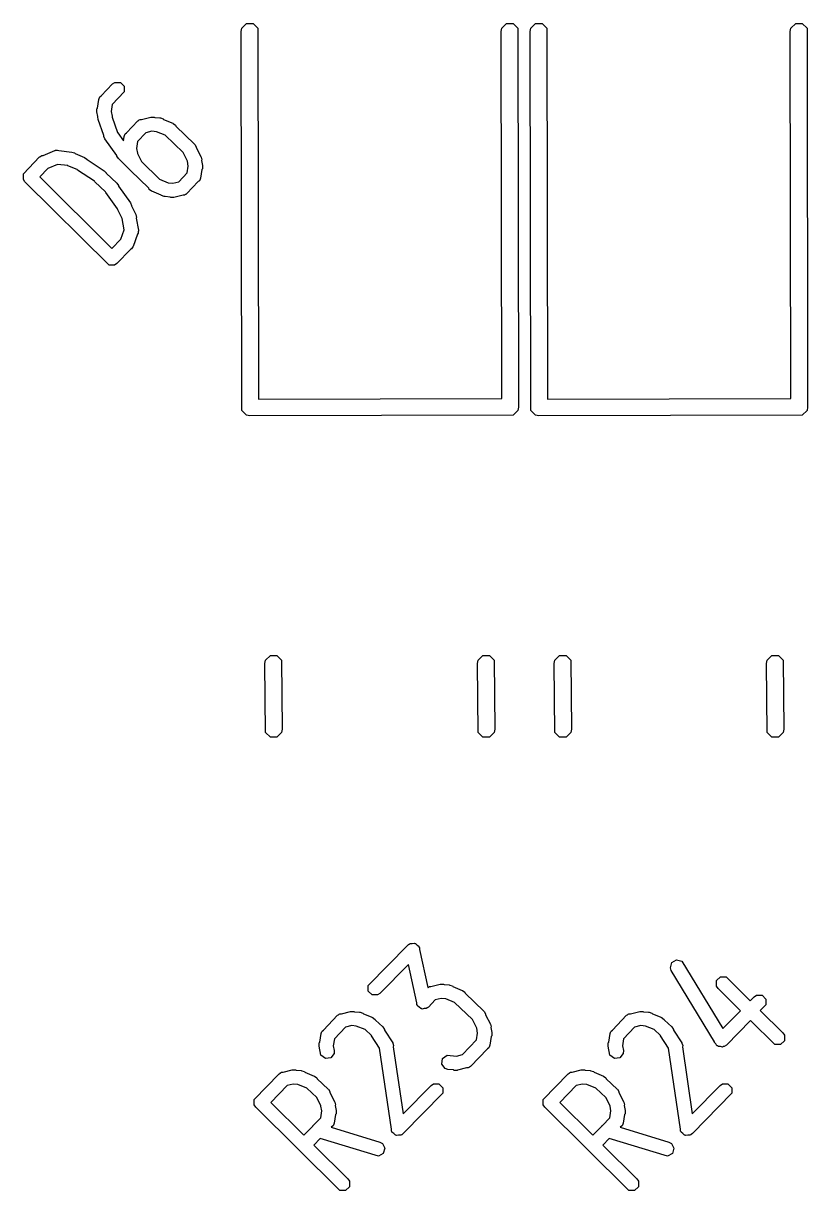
# Model space of a CAD drawing. Extents: x 124 to 187.4, y -113.2 to -74.
# Drawn here: x 174.61 to 180.04, y -100.96 to -92.88 of the extents above; entities that cross this region are included whole.
import ezdxf

# ---------------------------------------------------------------- set-up
doc = ezdxf.new("R2010")
doc.units = 0
doc.layers.add('BLACK', color=7, linetype='CONTINUOUS')

msp = doc.modelspace()

# ---------------------------------------------------------------- linework, layer by layer
at = {"layer": 'BLACK', "linetype": 'CONTINUOUS'}
for p, q in [((176.1175, -92.94), (176.122067, -92.917039)), ((176.122067, -95.562961), (176.1175, -92.94)), ((176.122067, -92.917039), (176.154539, -92.884567)), ((176.154539, -92.884567), (176.200461, -92.884567)), ((176.200461, -92.884567), (176.232933, -92.917039)), ((176.232933, -92.917039), (176.237403, -95.484359)), ((177.9175, -92.94), (177.922067, -92.917039)), ((177.921922, -95.480139), (177.9175, -92.94)), ((177.922067, -92.917039), (177.954539, -92.884567)), ((177.954539, -92.884567), (178.000461, -92.884567)), ((178.000461, -92.884567), (178.032933, -92.917039)), ((178.032933, -92.917039), (178.0375, -95.54)), ((178.1175, -92.94), (178.122067, -92.917039)), ((178.122067, -95.562961), (178.1175, -92.94)), ((178.122067, -92.917039), (178.154539, -92.884567)), ((178.154539, -92.884567), (178.200461, -92.884567)), ((178.200461, -92.884567), (178.232933, -92.917039)), ((178.232933, -92.917039), (178.237403, -95.484359)), ((179.9175, -92.94), (179.922067, -92.917039)), ((179.921922, -95.480139), (179.9175, -92.94)), ((179.922067, -92.917039), (179.954539, -92.884567)), ((179.954539, -92.884567), (180.000461, -92.884567)), ((180.000461, -92.884567), (180.032933, -92.917039)), ((180.032933, -92.917039), (180.0375, -95.54)), ((175.150026, -93.385976), (175.227422, -93.304035)), ((175.227422, -93.304035), (175.243643, -93.293196)), ((175.243643, -93.293196), (175.281912, -93.293196)), ((175.281912, -93.293196), (175.308972, -93.320256)), ((175.308972, -93.320256), (175.308972, -93.358525)), ((175.123619, -93.470392), (175.132937, -93.410396)), ((175.132937, -93.410396), (175.135772, -93.403571)), ((175.135772, -93.401068), (175.137628, -93.399102)), ((175.135772, -93.403571), (175.135772, -93.401068)), ((175.137628, -93.399102), (175.140421, -93.39238)), ((175.140421, -93.39238), (175.150026, -93.385976)), ((175.308972, -93.358525), (175.225335, -93.447072)), ((175.119, -93.494616), (175.120062, -93.475136)), ((175.119484, -93.497019), (175.119, -93.494616)), ((175.119449, -93.497248), (175.119484, -93.497019)), ((175.119565, -93.497422), (175.119449, -93.497248)), ((175.126072, -93.529713), (175.119565, -93.497422)), ((175.120062, -93.475136), (175.123619, -93.470392)), ((175.225335, -93.447072), (175.218007, -93.494255)), ((175.218007, -93.494255), (175.22473, -93.527616)), ((175.125358, -93.531142), (175.126072, -93.529713)), ((175.127798, -93.550497), (175.125358, -93.531142)), ((175.167737, -93.660714), (175.127798, -93.550497)), ((175.22473, -93.527616), (175.224414, -93.53341)), ((175.224414, -93.53341), (175.263072, -93.640093)), ((175.325118, -93.641881), (175.402517, -93.55994)), ((175.402517, -93.55994), (175.408661, -93.555834)), ((175.408661, -93.555834), (175.41005, -93.553751)), ((175.41005, -93.553751), (175.412783, -93.55308)), ((175.412783, -93.55308), (175.418738, -93.549101)), ((175.418738, -93.549101), (175.428992, -93.549101)), ((175.428992, -93.549101), (175.492714, -93.533458)), ((175.492714, -93.533458), (175.492806, -93.53339)), ((175.492806, -93.53339), (175.492945, -93.533401)), ((175.492945, -93.533401), (175.495409, -93.532797)), ((175.495409, -93.532797), (175.514918, -93.532776)), ((175.514918, -93.532776), (175.519211, -93.535638)), ((175.519211, -93.535638), (175.554015, -93.538602)), ((175.554015, -93.538602), (175.554051, -93.538589)), ((175.554051, -93.538589), (175.554101, -93.538609)), ((175.554101, -93.538609), (175.559426, -93.539063)), ((175.559426, -93.539063), (175.57783, -93.545536)), ((175.57783, -93.545536), (175.580854, -93.549568)), ((175.580854, -93.549568), (175.645474, -93.576038)), ((175.645474, -93.576038), (175.645567, -93.576038)), ((175.645567, -93.576038), (175.645635, -93.576104)), ((175.645635, -93.576104), (175.647124, -93.576714)), ((175.647124, -93.576714), (175.662968, -93.588096)), ((175.166709, -93.666198), (175.167737, -93.660714)), ((175.174373, -93.684138), (175.166709, -93.666198)), ((175.263072, -93.640093), (175.263377, -93.642515)), ((175.263377, -93.642515), (175.303114, -93.697954)), ((175.303114, -93.697954), (175.30803, -93.666301)), ((175.30803, -93.666301), (175.310865, -93.659476)), ((175.310865, -93.656972), (175.312722, -93.655005)), ((175.310865, -93.659476), (175.310865, -93.656972)), ((175.312722, -93.655005), (175.315514, -93.648285)), ((175.315514, -93.648285), (175.325118, -93.641881)), ((175.45829, -93.641718), (175.400427, -93.702978)), ((175.499993, -93.631481), (175.45829, -93.641718)), ((175.531972, -93.634204), (175.499993, -93.631481)), ((175.592571, -93.659026), (175.531972, -93.634204)), ((175.715661, -93.777726), (175.592571, -93.659026)), ((175.662968, -93.588096), (175.665741, -93.595493)), ((175.665741, -93.595493), (175.79525, -93.720382)), ((175.256991, -93.7994), (175.174373, -93.684138)), ((175.400427, -93.702978), (175.3931, -93.750161)), ((175.79525, -93.720382), (175.795256, -93.720385)), ((175.795256, -93.720385), (175.795259, -93.720391)), ((175.795259, -93.720391), (175.796475, -93.721564)), ((175.796475, -93.721564), (175.807314, -93.737785)), ((175.807314, -93.737785), (175.807314, -93.744451)), ((175.807314, -93.744451), (175.84031, -93.810307)), ((174.610493, -93.926347), (174.722347, -93.809111)), ((174.722347, -93.809111), (174.723083, -93.808618)), ((174.723083, -93.808618), (174.723261, -93.80822)), ((174.723261, -93.80822), (174.724407, -93.807733)), ((174.724407, -93.807733), (174.738568, -93.798272)), ((174.738568, -93.798272), (174.746734, -93.798272)), ((174.746734, -93.798272), (174.8273, -93.764127)), ((174.8273, -93.764127), (174.831431, -93.763414)), ((174.831431, -93.763414), (174.83284, -93.762358)), ((174.83284, -93.762358), (174.835727, -93.762672)), ((174.835727, -93.762672), (174.846525, -93.76081)), ((174.846525, -93.76081), (174.85559, -93.764839)), ((174.85559, -93.764839), (174.946601, -93.774766)), ((174.946601, -93.774766), (174.965004, -93.781239)), ((174.965004, -93.781239), (174.968027, -93.78527)), ((174.968027, -93.78527), (175.034298, -93.812417)), ((175.034298, -93.812417), (175.050142, -93.8238)), ((175.050142, -93.8238), (175.051299, -93.826886)), ((175.051299, -93.826886), (175.169794, -93.904215)), ((175.256991, -93.802991), (175.256991, -93.7994)), ((175.26783, -93.819212), (175.256991, -93.802991)), ((175.348029, -93.897548), (175.26783, -93.819212)), ((175.3931, -93.750161), (175.399823, -93.783521)), ((175.399823, -93.783521), (175.399764, -93.7846)), ((175.399764, -93.7846), (175.427934, -93.840825)), ((175.745352, -93.836988), (175.715661, -93.777726)), ((175.84031, -93.810307), (175.844763, -93.829301)), ((175.844763, -93.829301), (175.84336, -93.833039)), ((174.778968, -93.889727), (174.724156, -93.947175)), ((174.846326, -93.861179), (174.778968, -93.889727)), ((174.917704, -93.868964), (174.846326, -93.861179)), ((174.91884, -93.869781), (174.917704, -93.868964)), ((174.981838, -93.895587), (174.91884, -93.869781)), ((174.985373, -93.8992), (174.981838, -93.895587)), ((175.102909, -93.975904), (174.985373, -93.8992)), ((175.169794, -93.904215), (175.183436, -93.918161)), ((175.349861, -93.901204), (175.348029, -93.897548)), ((175.352962, -93.902366), (175.349861, -93.901204)), ((175.479228, -94.0257), (175.352962, -93.902366)), ((175.427934, -93.840825), (175.552579, -93.962574)), ((175.744688, -93.918609), (175.752016, -93.871427)), ((175.745294, -93.838068), (175.745352, -93.836988)), ((175.752016, -93.871427), (175.745294, -93.838068)), ((175.846404, -93.895291), (175.837087, -93.955286)), ((175.84336, -93.833039), (175.850457, -93.868258)), ((175.849962, -93.890548), (175.846404, -93.895291)), ((175.851024, -93.871068), (175.849962, -93.890548)), ((175.850457, -93.868258), (175.850575, -93.868434)), ((175.850575, -93.868434), (175.850539, -93.868663)), ((175.850539, -93.868663), (175.851024, -93.871068)), ((174.610493, -93.964615), (174.610493, -93.926347)), ((174.621332, -93.980836), (174.610493, -93.964615)), ((175.203237, -94.55736), (174.621332, -93.980836)), ((174.724156, -93.947175), (175.223761, -94.442158)), ((175.106205, -93.980836), (175.102909, -93.975904)), ((175.178999, -94.049593), (175.106205, -93.980836)), ((175.183436, -93.918161), (175.184029, -93.921328)), ((175.184029, -93.921328), (175.257727, -93.990937)), ((175.257727, -93.990937), (175.268566, -94.007158)), ((175.552579, -93.962574), (175.613146, -93.987384)), ((175.613146, -93.987384), (175.64512, -93.990107)), ((175.64512, -93.990107), (175.686828, -93.979868)), ((175.686828, -93.979868), (175.744688, -93.918609)), ((175.820001, -93.979702), (175.742601, -94.061648)), ((175.829603, -93.973302), (175.820001, -93.979702)), ((175.832394, -93.966582), (175.829603, -93.973302)), ((175.834252, -93.964616), (175.832394, -93.966582)), ((175.837087, -93.955286), (175.834252, -93.96211)), ((175.834252, -93.96211), (175.834252, -93.964616)), ((175.181107, -94.054527), (175.178999, -94.049593)), ((175.262936, -94.16869), (175.181107, -94.054527)), ((175.268566, -94.007158), (175.268566, -94.010748)), ((175.268566, -94.010748), (175.351184, -94.126012)), ((175.48215, -94.033492), (175.479228, -94.0257)), ((175.497994, -94.044874), (175.48215, -94.033492)), ((175.499481, -94.045483), (175.497994, -94.044874)), ((175.49955, -94.04555), (175.499481, -94.045483)), ((175.499644, -94.04555), (175.49955, -94.04555)), ((175.564263, -94.07202), (175.499644, -94.04555)), ((175.732334, -94.068507), (175.72638, -94.072487)), ((175.735068, -94.067837), (175.732334, -94.068507)), ((175.736457, -94.065753), (175.735068, -94.067837)), ((175.742601, -94.061648), (175.736457, -94.065753)), ((175.351184, -94.126012), (175.358848, -94.143952)), ((175.358848, -94.143952), (175.358399, -94.146342)), ((175.358399, -94.146342), (175.389109, -94.207634)), ((175.567288, -94.076052), (175.564263, -94.07202)), ((175.585691, -94.082526), (175.567288, -94.076052)), ((175.591018, -94.082979), (175.585691, -94.082526)), ((175.591066, -94.082999), (175.591018, -94.082979)), ((175.591099, -94.082986), (175.591066, -94.082999)), ((175.625907, -94.085949), (175.591099, -94.082986)), ((175.630199, -94.088811), (175.625907, -94.085949)), ((175.649708, -94.088791), (175.630199, -94.088811)), ((175.652172, -94.088186), (175.649708, -94.088791)), ((175.652312, -94.088198), (175.652172, -94.088186)), ((175.652403, -94.088129), (175.652312, -94.088198)), ((175.716125, -94.072487), (175.652403, -94.088129)), ((175.72638, -94.072487), (175.716125, -94.072487)), ((175.264401, -94.174936), (175.262936, -94.16869)), ((175.294151, -94.234315), (175.264401, -94.174936)), ((175.389109, -94.207634), (175.393562, -94.226628)), ((175.393562, -94.226628), (175.391701, -94.23159)), ((175.391701, -94.23159), (175.406557, -94.315534)), ((175.284988, -94.377985), (175.307716, -94.312378)), ((175.294093, -94.235395), (175.294151, -94.234315)), ((175.307716, -94.312378), (175.294093, -94.235395)), ((175.223761, -94.442158), (175.284988, -94.377985)), ((175.399561, -94.342924), (175.370055, -94.4281)), ((175.405495, -94.335014), (175.399561, -94.342924)), ((175.406091, -94.324076), (175.405495, -94.335014)), ((175.407043, -94.321329), (175.406091, -94.324076)), ((175.406557, -94.315534), (175.406328, -94.319721)), ((175.406328, -94.319721), (175.407043, -94.321329)), ((175.351549, -94.448185), (175.257727, -94.546522)), ((175.359634, -94.444592), (175.351549, -94.448185)), ((175.368765, -94.43014), (175.359634, -94.444592)), ((175.369581, -94.429286), (175.368765, -94.43014)), ((175.370055, -94.4281), (175.369581, -94.42885)), ((175.369581, -94.42885), (175.369581, -94.429286)), ((175.257727, -94.546522), (175.241506, -94.55736)), ((175.241506, -94.55736), (175.203237, -94.55736)), ((176.237403, -95.484359), (177.921922, -95.480139)), ((178.237403, -95.484359), (179.921922, -95.480139)), ((176.154539, -95.595433), (176.122067, -95.562961)), ((176.1775, -95.6), (176.154539, -95.595433)), ((178.000461, -95.595433), (176.1775, -95.6)), ((178.032933, -95.562961), (178.000461, -95.595433)), ((178.0375, -95.54), (178.032933, -95.562961)), ((178.154539, -95.595433), (178.122067, -95.562961)), ((178.1775, -95.6), (178.154539, -95.595433)), ((180.000461, -95.595433), (178.1775, -95.6)), ((180.032933, -95.562961), (180.000461, -95.595433)), ((180.0375, -95.54), (180.032933, -95.562961)), ((176.2825, -97.312936), (176.287067, -97.289975)), ((176.287067, -97.289975), (176.319539, -97.257503)), ((176.319539, -97.257503), (176.365461, -97.257503)), ((176.365461, -97.257503), (176.397933, -97.289975)), ((176.397933, -97.289975), (176.4025, -97.767064)), ((177.7525, -97.312936), (177.757067, -97.289975)), ((177.757067, -97.289975), (177.789539, -97.257503)), ((177.789539, -97.257503), (177.835461, -97.257503)), ((177.835461, -97.257503), (177.867933, -97.289975)), ((177.867933, -97.289975), (177.8725, -97.767064)), ((178.2825, -97.312936), (178.287067, -97.289975)), ((178.287067, -97.289975), (178.319539, -97.257503)), ((178.319539, -97.257503), (178.365461, -97.257503)), ((178.365461, -97.257503), (178.397933, -97.289975)), ((178.397933, -97.289975), (178.4025, -97.767064)), ((179.7525, -97.312936), (179.757067, -97.289975)), ((179.757067, -97.289975), (179.789539, -97.257503)), ((179.789539, -97.257503), (179.835461, -97.257503)), ((179.835461, -97.257503), (179.867933, -97.289975)), ((179.867933, -97.289975), (179.8725, -97.767064)), ((176.287067, -97.790025), (176.2825, -97.312936)), ((177.757067, -97.790025), (177.7525, -97.312936)), ((178.287067, -97.790025), (178.2825, -97.312936)), ((179.757067, -97.790025), (179.7525, -97.312936)), ((176.4025, -97.767064), (176.397933, -97.790025)), ((177.8725, -97.767064), (177.867933, -97.790025)), ((178.4025, -97.767064), (178.397933, -97.790025)), ((179.8725, -97.767064), (179.867933, -97.790025)), ((176.319539, -97.822497), (176.287067, -97.790025)), ((176.365461, -97.822497), (176.319539, -97.822497)), ((176.397933, -97.790025), (176.365461, -97.822497)), ((177.789539, -97.822497), (177.757067, -97.790025)), ((177.835461, -97.822497), (177.789539, -97.822497)), ((177.867933, -97.790025), (177.835461, -97.822497)), ((178.319539, -97.822497), (178.287067, -97.790025)), ((178.365461, -97.822497), (178.319539, -97.822497)), ((178.397933, -97.790025), (178.365461, -97.822497)), ((179.789539, -97.822497), (179.757067, -97.790025)), ((179.835461, -97.822497), (179.789539, -97.822497)), ((179.867933, -97.790025), (179.835461, -97.822497)), ((176.996381, -99.540459), (177.26986, -99.261598)), ((177.26986, -99.261598), (177.275744, -99.257665)), ((177.275744, -99.257665), (177.277093, -99.255611)), ((177.277093, -99.255611), (177.279597, -99.255091)), ((177.279597, -99.255091), (177.286081, -99.250759)), ((177.286081, -99.250759), (177.300473, -99.250759)), ((177.300473, -99.250759), (177.314562, -99.247835)), ((177.314562, -99.247835), (177.319018, -99.250759)), ((177.319018, -99.250759), (177.324349, -99.250759)), ((177.324349, -99.250759), (177.334525, -99.260935)), ((177.334525, -99.260935), (177.346557, -99.268831)), ((177.346557, -99.268831), (177.347709, -99.274119)), ((177.347709, -99.274119), (177.351409, -99.277819)), ((177.351409, -99.277819), (177.351409, -99.291096)), ((177.351409, -99.291096), (177.408915, -99.55499)), ((177.275156, -99.393839), (177.07793, -99.594948)), ((177.333099, -99.65973), (177.275156, -99.393839)), ((179.087401, -99.418796), (179.096682, -99.38167)), ((179.096682, -99.38167), (179.129497, -99.361982)), ((179.129497, -99.361982), (179.166623, -99.371263)), ((179.166623, -99.371263), (179.451146, -99.83881)), ((179.093981, -99.437162), (179.087401, -99.418796)), ((179.393708, -99.929693), (179.093981, -99.437162)), ((179.407177, -99.506787), (179.434237, -99.479727)), ((179.434237, -99.479727), (179.472505, -99.479727)), ((179.472505, -99.479727), (179.640652, -99.645573)), ((176.996381, -99.578727), (176.996381, -99.540459)), ((177.408915, -99.55499), (177.410691, -99.553804)), ((177.410691, -99.553804), (177.41208, -99.551721)), ((177.41208, -99.551721), (177.414813, -99.55105)), ((177.414813, -99.55105), (177.420768, -99.547071)), ((177.420768, -99.547071), (177.431022, -99.547071)), ((177.431022, -99.547071), (177.494744, -99.531428)), ((177.494744, -99.531428), (177.494836, -99.53136)), ((177.494836, -99.53136), (177.494975, -99.531371)), ((177.494975, -99.531371), (177.497439, -99.530767)), ((177.497439, -99.530767), (177.516948, -99.530746)), ((177.516948, -99.530746), (177.521241, -99.533608)), ((177.521241, -99.533608), (177.556046, -99.536572)), ((177.556046, -99.536572), (177.556082, -99.536559)), ((177.556082, -99.536559), (177.556132, -99.536579)), ((177.556132, -99.536579), (177.561457, -99.537033)), ((177.561457, -99.537033), (177.579861, -99.543506)), ((177.579861, -99.543506), (177.582885, -99.547538)), ((177.582885, -99.547538), (177.647505, -99.574008)), ((179.407177, -99.545055), (179.407177, -99.506787)), ((179.418016, -99.561276), (179.407177, -99.545055)), ((179.573208, -99.714345), (179.418016, -99.561276)), ((177.023441, -99.605787), (176.996381, -99.578727)), ((177.061709, -99.605787), (177.023441, -99.605787)), ((177.07793, -99.594948), (177.061709, -99.605787)), ((177.460835, -99.639562), (177.414648, -99.689229)), ((177.502023, -99.629451), (177.460835, -99.639562)), ((177.534004, -99.632174), (177.502023, -99.629451)), ((177.594602, -99.656996), (177.534004, -99.632174)), ((177.647505, -99.574008), (177.647598, -99.574008)), ((177.647598, -99.574008), (177.647666, -99.574074)), ((177.647666, -99.574074), (177.649155, -99.574684)), ((177.649155, -99.574684), (177.664999, -99.586066)), ((177.664999, -99.586066), (177.667772, -99.593463)), ((177.667772, -99.593463), (177.797281, -99.718352)), ((179.640652, -99.645573), (179.667186, -99.618518)), ((179.667186, -99.618518), (179.683407, -99.60768)), ((179.683407, -99.60768), (179.721676, -99.60768)), ((179.721676, -99.60768), (179.748735, -99.634739)), ((179.748735, -99.634739), (179.748735, -99.673008)), ((176.811462, -99.735633), (176.875184, -99.71999)), ((176.875184, -99.71999), (176.875276, -99.719922)), ((176.875276, -99.719922), (176.875415, -99.719933)), ((176.875415, -99.719933), (176.877879, -99.719329)), ((176.877879, -99.719329), (176.897388, -99.719308)), ((176.897388, -99.719308), (176.901681, -99.72217)), ((176.901681, -99.72217), (176.936485, -99.725134)), ((177.333099, -99.673008), (177.333099, -99.65973)), ((177.336798, -99.676707), (177.333099, -99.673008)), ((177.337951, -99.681996), (177.336798, -99.676707)), ((177.349982, -99.689891), (177.337951, -99.681996)), ((177.360159, -99.700068), (177.349982, -99.689891)), ((177.36549, -99.700068), (177.360159, -99.700068)), ((177.369946, -99.702992), (177.36549, -99.700068)), ((177.384034, -99.700068), (177.369946, -99.702992)), ((177.398427, -99.700068), (177.384034, -99.700068)), ((177.404912, -99.695734), (177.398427, -99.700068)), ((177.407415, -99.695215), (177.404912, -99.695734)), ((177.408762, -99.693161), (177.407415, -99.695215)), ((177.414648, -99.689229), (177.408762, -99.693161)), ((177.71769, -99.775695), (177.594602, -99.656996)), ((177.797281, -99.718352), (177.797287, -99.718355)), ((177.797287, -99.718355), (177.79729, -99.718361)), ((177.79729, -99.718361), (177.798506, -99.719534)), ((177.798506, -99.719534), (177.809345, -99.735755)), ((178.811462, -99.735633), (178.875184, -99.71999)), ((178.875184, -99.71999), (178.875276, -99.719922)), ((178.875276, -99.719922), (178.875415, -99.719933)), ((178.875415, -99.719933), (178.877879, -99.719329)), ((178.877879, -99.719329), (178.897388, -99.719308)), ((178.897388, -99.719308), (178.901681, -99.72217)), ((178.901681, -99.72217), (178.936485, -99.725134)), ((179.451146, -99.83881), (179.573208, -99.714345)), ((179.748735, -99.673008), (179.709268, -99.713251)), ((179.709268, -99.713251), (179.865849, -99.86769)), ((176.687781, -99.848353), (176.784986, -99.746472)), ((176.784986, -99.746472), (176.79113, -99.742366)), ((176.79113, -99.742366), (176.792519, -99.740283)), ((176.792519, -99.740283), (176.795252, -99.739612)), ((176.795252, -99.739612), (176.801207, -99.735633)), ((176.801207, -99.735633), (176.811462, -99.735633)), ((176.936485, -99.725134), (176.936521, -99.725121)), ((176.936521, -99.725121), (176.936571, -99.725141)), ((176.936571, -99.725141), (176.941896, -99.725595)), ((176.941896, -99.725595), (176.9603, -99.732068)), ((176.9603, -99.732068), (176.963324, -99.7361)), ((176.963324, -99.7361), (177.027944, -99.76257)), ((177.027944, -99.76257), (177.028037, -99.76257)), ((177.028037, -99.76257), (177.028111, -99.762638)), ((177.028111, -99.762638), (177.029594, -99.763246)), ((177.029594, -99.763246), (177.045438, -99.774628)), ((177.045438, -99.774628), (177.047735, -99.780756)), ((177.047735, -99.780756), (177.098134, -99.827284)), ((177.747383, -99.834959), (177.71769, -99.775695)), ((177.809345, -99.735755), (177.809345, -99.742421)), ((177.809345, -99.742421), (177.84234, -99.808277)), ((178.687781, -99.848353), (178.784986, -99.746472)), ((178.784986, -99.746472), (178.79113, -99.742366)), ((178.79113, -99.742366), (178.792519, -99.740283)), ((178.792519, -99.740283), (178.795252, -99.739612)), ((178.795252, -99.739612), (178.801207, -99.735633)), ((178.801207, -99.735633), (178.811462, -99.735633)), ((178.936485, -99.725134), (178.936521, -99.725121)), ((178.936521, -99.725121), (178.936571, -99.725141)), ((178.936571, -99.725141), (178.941896, -99.725595)), ((178.941896, -99.725595), (178.9603, -99.732068)), ((178.9603, -99.732068), (178.963324, -99.7361)), ((178.963324, -99.7361), (179.027944, -99.76257)), ((179.027944, -99.76257), (179.028037, -99.76257)), ((179.028037, -99.76257), (179.028111, -99.762638)), ((179.028111, -99.762638), (179.029594, -99.763246)), ((179.029594, -99.763246), (179.045438, -99.774628)), ((179.045438, -99.774628), (179.047735, -99.780756)), ((179.047735, -99.780756), (179.098134, -99.827284)), ((179.641824, -99.782022), (179.475257, -99.951868)), ((179.81136, -99.949239), (179.641824, -99.782022)), ((176.660978, -99.933033), (176.670297, -99.873036)), ((176.670297, -99.873036), (176.673132, -99.866212)), ((176.673132, -99.863708), (176.674974, -99.861776)), ((176.673132, -99.866212), (176.673132, -99.863708)), ((176.674974, -99.861776), (176.677782, -99.85502)), ((176.677782, -99.85502), (176.687781, -99.848353)), ((176.840417, -99.828334), (176.762679, -99.909813)), ((176.882463, -99.818013), (176.840417, -99.828334)), ((176.914442, -99.820736), (176.882463, -99.818013)), ((176.97516, -99.845607), (176.914442, -99.820736)), ((177.019127, -99.886198), (176.97516, -99.845607)), ((177.098134, -99.827284), (177.108972, -99.843505)), ((177.108972, -99.843505), (177.108972, -99.848194)), ((177.108972, -99.848194), (177.166262, -99.937929)), ((177.746745, -99.916408), (177.754047, -99.869395)), ((177.747325, -99.836039), (177.747383, -99.834959)), ((177.754047, -99.869395), (177.747325, -99.836039)), ((177.84234, -99.808277), (177.846793, -99.827271)), ((177.846793, -99.827271), (177.84539, -99.83101)), ((177.84539, -99.83101), (177.852487, -99.866224)), ((177.853054, -99.869036), (177.851993, -99.888515)), ((177.852487, -99.866224), (177.852607, -99.866404)), ((177.852607, -99.866404), (177.85257, -99.866637)), ((177.85257, -99.866637), (177.853054, -99.869036)), ((178.660978, -99.933033), (178.670297, -99.873036)), ((178.670297, -99.873036), (178.673132, -99.866212)), ((178.673132, -99.863708), (178.674974, -99.861776)), ((178.673132, -99.866212), (178.673132, -99.863708)), ((178.674974, -99.861776), (178.677782, -99.85502)), ((178.677782, -99.85502), (178.687781, -99.848353)), ((178.840417, -99.828334), (178.762679, -99.909813)), ((178.882463, -99.818013), (178.840417, -99.828334)), ((178.914442, -99.820736), (178.882463, -99.818013)), ((178.97516, -99.845607), (178.914442, -99.820736)), ((179.019127, -99.886198), (178.97516, -99.845607)), ((179.098134, -99.827284), (179.108972, -99.843505)), ((179.108972, -99.843505), (179.108972, -99.848194)), ((179.108972, -99.848194), (179.166262, -99.937929)), ((179.865849, -99.86769), (179.876688, -99.883911)), ((179.876688, -99.883911), (179.876688, -99.922179)), ((176.65636, -99.957257), (176.657421, -99.937777)), ((176.656843, -99.959657), (176.65636, -99.957257)), ((176.656808, -99.959888), (176.656843, -99.959657)), ((176.656925, -99.960064), (176.656808, -99.959888)), ((176.669569, -100.022801), (176.656925, -99.960064)), ((176.657421, -99.937777), (176.660978, -99.933033)), ((176.762679, -99.909813), (176.755366, -99.956897)), ((176.755366, -99.956897), (176.762089, -99.990255)), ((177.019903, -99.888364), (177.019127, -99.886198)), ((177.074319, -99.973596), (177.019903, -99.888364)), ((177.166262, -99.937929), (177.16633, -99.938119)), ((177.16633, -99.938119), (177.166411, -99.93818)), ((177.166411, -99.93818), (177.166453, -99.938462)), ((177.166453, -99.938462), (177.172843, -99.956295)), ((177.172843, -99.956295), (177.170511, -99.96562)), ((177.170511, -99.96562), (177.239478, -100.427129)), ((177.649034, -100.018101), (177.746745, -99.916408)), ((177.834448, -99.964492), (177.831632, -99.971273)), ((177.836282, -99.962585), (177.834448, -99.964492)), ((177.839117, -99.953257), (177.836282, -99.96008)), ((177.836282, -99.96008), (177.836282, -99.962585)), ((177.848436, -99.893257), (177.839117, -99.953257)), ((177.851993, -99.888515), (177.848436, -99.893257)), ((178.65636, -99.957257), (178.657421, -99.937777)), ((178.656843, -99.959657), (178.65636, -99.957257)), ((178.656808, -99.959888), (178.656843, -99.959657)), ((178.656925, -99.960064), (178.656808, -99.959888)), ((178.669569, -100.022801), (178.656925, -99.960064)), ((178.657421, -99.937777), (178.660978, -99.933033)), ((178.762679, -99.909813), (178.755366, -99.956897)), ((178.755366, -99.956897), (178.762089, -99.990255)), ((179.019903, -99.888364), (179.019127, -99.886198)), ((179.074319, -99.973596), (179.019903, -99.888364)), ((179.166262, -99.937929), (179.16633, -99.938119)), ((179.16633, -99.938119), (179.166411, -99.93818)), ((179.166411, -99.93818), (179.166453, -99.938462)), ((179.166453, -99.938462), (179.172843, -99.956295)), ((179.172843, -99.956295), (179.170511, -99.96562)), ((179.170511, -99.96562), (179.239478, -100.427129)), ((179.393708, -99.935647), (179.393708, -99.929693)), ((179.402963, -99.944902), (179.393708, -99.935647)), ((179.410135, -99.956687), (179.402963, -99.944902)), ((179.416285, -99.958224), (179.410135, -99.956687)), ((179.420768, -99.962707), (179.416285, -99.958224)), ((179.434216, -99.962707), (179.420768, -99.962707)), ((179.447261, -99.965968), (179.434216, -99.962707)), ((179.452696, -99.962707), (179.447261, -99.965968)), ((179.459036, -99.962707), (179.452696, -99.962707)), ((179.475257, -99.951868), (179.459036, -99.962707)), ((179.849628, -99.949239), (179.81136, -99.949239)), ((179.876688, -99.922179), (179.849628, -99.949239)), ((176.700184, -100.045762), (176.669569, -100.022801)), ((176.738067, -100.04035), (176.700184, -100.045762)), ((176.761028, -100.009735), (176.738067, -100.04035)), ((176.762089, -99.990255), (176.761028, -100.009735)), ((177.158005, -100.533601), (177.074319, -99.973596)), ((177.50595, -100.083811), (177.511363, -100.045928)), ((177.511363, -100.045928), (177.541978, -100.022967)), ((177.541978, -100.022967), (177.606744, -100.028483)), ((177.606744, -100.028483), (177.649034, -100.018101)), ((177.821344, -99.978131), (177.704225, -100.100024)), ((177.831632, -99.971273), (177.821344, -99.978131)), ((178.700184, -100.045762), (178.669569, -100.022801)), ((178.738067, -100.04035), (178.700184, -100.045762)), ((178.761028, -100.009735), (178.738067, -100.04035)), ((178.762089, -99.990255), (178.761028, -100.009735)), ((179.158005, -100.533601), (179.074319, -99.973596)), ((176.407401, -100.139694), (176.471123, -100.124051)), ((176.471123, -100.124051), (176.471215, -100.123983)), ((176.471215, -100.123983), (176.471354, -100.123994)), ((176.471354, -100.123994), (176.473818, -100.12339)), ((176.473818, -100.12339), (176.493327, -100.123369)), ((176.493327, -100.123369), (176.49762, -100.126231)), ((176.49762, -100.126231), (176.532424, -100.129195)), ((177.528911, -100.114426), (177.50595, -100.083811)), ((177.547314, -100.1209), (177.528911, -100.114426)), ((177.58753, -100.124325), (177.547314, -100.1209)), ((177.591823, -100.127187), (177.58753, -100.124325)), ((177.611332, -100.127167), (177.591823, -100.127187)), ((177.613795, -100.126562), (177.611332, -100.127167)), ((177.613934, -100.126574), (177.613795, -100.126562)), ((177.614024, -100.126506), (177.613934, -100.126574)), ((177.677749, -100.110863), (177.614024, -100.126506)), ((177.688004, -100.110863), (177.677749, -100.110863)), ((177.693958, -100.106883), (177.688004, -100.110863)), ((177.696692, -100.106213), (177.693958, -100.106883)), ((177.698081, -100.104129), (177.696692, -100.106213)), ((177.704225, -100.100024), (177.698081, -100.104129)), ((178.407401, -100.139694), (178.471123, -100.124051)), ((178.471123, -100.124051), (178.471215, -100.123983)), ((178.471215, -100.123983), (178.471354, -100.123994)), ((178.471354, -100.123994), (178.473818, -100.12339)), ((178.473818, -100.12339), (178.493327, -100.123369)), ((178.493327, -100.123369), (178.49762, -100.126231)), ((178.49762, -100.126231), (178.532424, -100.129195)), ((176.208462, -100.328378), (176.380925, -100.150533)), ((176.380925, -100.150533), (176.387069, -100.146427)), ((176.387069, -100.146427), (176.388458, -100.144344)), ((176.388458, -100.144344), (176.391191, -100.143673)), ((176.391191, -100.143673), (176.397146, -100.139694)), ((176.397146, -100.139694), (176.407401, -100.139694)), ((176.532424, -100.129195), (176.53246, -100.129182)), ((176.53246, -100.129182), (176.53251, -100.129202)), ((176.53251, -100.129202), (176.537835, -100.129656)), ((176.537835, -100.129656), (176.556239, -100.136129)), ((176.556239, -100.136129), (176.559263, -100.140161)), ((176.559263, -100.140161), (176.623883, -100.166631)), ((176.623883, -100.166631), (176.623976, -100.166631)), ((176.623976, -100.166631), (176.624047, -100.166698)), ((176.624047, -100.166698), (176.625533, -100.167307)), ((176.625533, -100.167307), (176.641377, -100.178689)), ((176.641377, -100.178689), (176.643918, -100.185467)), ((176.643918, -100.185467), (176.719743, -100.257085)), ((178.208462, -100.328378), (178.380925, -100.150533)), ((178.380925, -100.150533), (178.387069, -100.146427)), ((178.387069, -100.146427), (178.388458, -100.144344)), ((178.388458, -100.144344), (178.391191, -100.143673)), ((178.391191, -100.143673), (178.397146, -100.139694)), ((178.397146, -100.139694), (178.407401, -100.139694)), ((178.532424, -100.129195), (178.53246, -100.129182)), ((178.53246, -100.129182), (178.53251, -100.129202)), ((178.53251, -100.129202), (178.537835, -100.129656)), ((178.537835, -100.129656), (178.556239, -100.136129)), ((178.556239, -100.136129), (178.559263, -100.140161)), ((178.559263, -100.140161), (178.623883, -100.166631)), ((178.623883, -100.166631), (178.623976, -100.166631)), ((178.623976, -100.166631), (178.624047, -100.166698)), ((178.624047, -100.166698), (178.625533, -100.167307)), ((178.625533, -100.167307), (178.641377, -100.178689)), ((178.641377, -100.178689), (178.643918, -100.185467)), ((178.643918, -100.185467), (178.719743, -100.257085)), ((176.435794, -100.232533), (176.322394, -100.349472)), ((176.478402, -100.222074), (176.435794, -100.232533)), ((176.510381, -100.224797), (176.478402, -100.222074)), ((176.571035, -100.249642), (176.510381, -100.224797)), ((176.640691, -100.315435), (176.571035, -100.249642)), ((176.719743, -100.257085), (176.71979, -100.257103)), ((176.71979, -100.257103), (176.719815, -100.257153)), ((176.719815, -100.257153), (176.721009, -100.258281)), ((176.721009, -100.258281), (176.731848, -100.274502)), ((176.731848, -100.274502), (176.731848, -100.281169)), ((176.731848, -100.281169), (176.764844, -100.347025)), ((177.239478, -100.427129), (177.431484, -100.231345)), ((177.513033, -100.285834), (177.239554, -100.564695)), ((177.431484, -100.231345), (177.447705, -100.220506)), ((177.447705, -100.220506), (177.485973, -100.220506)), ((177.485973, -100.220506), (177.513033, -100.247566)), ((177.513033, -100.247566), (177.513033, -100.285834)), ((178.435794, -100.232533), (178.322394, -100.349472)), ((178.478402, -100.222074), (178.435794, -100.232533)), ((178.510381, -100.224797), (178.478402, -100.222074)), ((178.571035, -100.249642), (178.510381, -100.224797)), ((178.640691, -100.315435), (178.571035, -100.249642)), ((178.719743, -100.257085), (178.71979, -100.257103)), ((178.71979, -100.257103), (178.719815, -100.257153)), ((178.719815, -100.257153), (178.721009, -100.258281)), ((178.721009, -100.258281), (178.731848, -100.274502)), ((178.731848, -100.274502), (178.731848, -100.281169)), ((178.731848, -100.281169), (178.764844, -100.347025)), ((179.239478, -100.427129), (179.431484, -100.231345)), ((179.513033, -100.285834), (179.239554, -100.564695)), ((179.431484, -100.231345), (179.447705, -100.220506)), ((179.447705, -100.220506), (179.485973, -100.220506)), ((179.485973, -100.220506), (179.513033, -100.247566)), ((179.513033, -100.247566), (179.513033, -100.285834)), ((176.208462, -100.366646), (176.208462, -100.328378)), ((176.219301, -100.382867), (176.208462, -100.366646)), ((176.322394, -100.349472), (176.551522, -100.57648)), ((176.669886, -100.373706), (176.640691, -100.315435)), ((176.764844, -100.347025), (176.769297, -100.366019)), ((176.769297, -100.366019), (176.767894, -100.369757)), ((176.767894, -100.369757), (176.774991, -100.404976)), ((178.208462, -100.366646), (178.208462, -100.328378)), ((178.219301, -100.382867), (178.208462, -100.366646)), ((178.322394, -100.349472), (178.551522, -100.57648)), ((178.669886, -100.373706), (178.640691, -100.315435)), ((178.764844, -100.347025), (178.769297, -100.366019)), ((178.769297, -100.366019), (178.767894, -100.369757)), ((178.767894, -100.369757), (178.774991, -100.404976)), ((176.801206, -100.959391), (176.219301, -100.382867)), ((176.669263, -100.455065), (176.67655, -100.408145)), ((176.669828, -100.374786), (176.669886, -100.373706)), ((176.67655, -100.408145), (176.669828, -100.374786)), ((176.770938, -100.432009), (176.761621, -100.492004)), ((176.774496, -100.427266), (176.770938, -100.432009)), ((176.775558, -100.407786), (176.774496, -100.427266)), ((176.774991, -100.404976), (176.775109, -100.405152)), ((176.775109, -100.405152), (176.775073, -100.405381)), ((176.775073, -100.405381), (176.775558, -100.407786)), ((178.801206, -100.959391), (178.219301, -100.382867)), ((178.669263, -100.455065), (178.67655, -100.408145)), ((178.669828, -100.374786), (178.669886, -100.373706)), ((178.67655, -100.408145), (178.669828, -100.374786)), ((178.770938, -100.432009), (178.761621, -100.492004)), ((178.774496, -100.427266), (178.770938, -100.432009)), ((178.775558, -100.407786), (178.774496, -100.427266)), ((178.774991, -100.404976), (178.775109, -100.405152)), ((178.775109, -100.405152), (178.775073, -100.405381)), ((178.775073, -100.405381), (178.775558, -100.407786)), ((176.551522, -100.57648), (176.61279, -100.5133)), ((176.61279, -100.5133), (176.613569, -100.510802)), ((176.613569, -100.510802), (176.616919, -100.509043)), ((176.616919, -100.509043), (176.669263, -100.455065)), ((176.743457, -100.517139), (176.739791, -100.520919)), ((176.739791, -100.520919), (177.077647, -100.623023)), ((176.754137, -100.51002), (176.743457, -100.517139)), ((176.756966, -100.503209), (176.754137, -100.51002)), ((176.758786, -100.501333), (176.756966, -100.503209)), ((176.761621, -100.492004), (176.758786, -100.498828)), ((176.758786, -100.498828), (176.758786, -100.501333)), ((178.551522, -100.57648), (178.61279, -100.5133)), ((178.61279, -100.5133), (178.613569, -100.510802)), ((178.613569, -100.510802), (178.616919, -100.509043)), ((178.616919, -100.509043), (178.669263, -100.455065)), ((178.743457, -100.517139), (178.739791, -100.520919)), ((178.739791, -100.520919), (179.077647, -100.623023)), ((178.754137, -100.51002), (178.743457, -100.517139)), ((178.756966, -100.503209), (178.754137, -100.51002)), ((178.758786, -100.501333), (178.756966, -100.503209)), ((178.761621, -100.492004), (178.758786, -100.498828)), ((178.758786, -100.498828), (178.758786, -100.501333)), ((176.664303, -100.598763), (176.620061, -100.644386)), ((177.067309, -100.720555), (176.664303, -100.598763)), ((177.158005, -100.548474), (177.158005, -100.533601)), ((177.160618, -100.551087), (177.158005, -100.548474)), ((177.161175, -100.554814), (177.160618, -100.551087)), ((177.173856, -100.564325), (177.161175, -100.554814)), ((177.185065, -100.575534), (177.173856, -100.564325)), ((177.188801, -100.575534), (177.185065, -100.575534)), ((177.19179, -100.577776), (177.188801, -100.575534)), ((177.207484, -100.575534), (177.19179, -100.577776)), ((177.223333, -100.575534), (177.207484, -100.575534)), ((177.227643, -100.572654), (177.223333, -100.575534)), ((177.229673, -100.572364), (177.227643, -100.572654)), ((177.231276, -100.570226), (177.229673, -100.572364)), ((177.239554, -100.564695), (177.231276, -100.570226)), ((178.664303, -100.598763), (178.620061, -100.644386)), ((179.067309, -100.720555), (178.664303, -100.598763)), ((179.158005, -100.548474), (179.158005, -100.533601)), ((179.160618, -100.551087), (179.158005, -100.548474)), ((179.161175, -100.554814), (179.160618, -100.551087)), ((179.173856, -100.564325), (179.161175, -100.554814)), ((179.185065, -100.575534), (179.173856, -100.564325)), ((179.188801, -100.575534), (179.185065, -100.575534)), ((179.19179, -100.577776), (179.188801, -100.575534)), ((179.207484, -100.575534), (179.19179, -100.577776)), ((179.223333, -100.575534), (179.207484, -100.575534)), ((179.227643, -100.572654), (179.223333, -100.575534)), ((179.229673, -100.572364), (179.227643, -100.572654)), ((179.231276, -100.570226), (179.229673, -100.572364)), ((179.239554, -100.564695), (179.231276, -100.570226)), ((176.620061, -100.644386), (176.855696, -100.877841)), ((177.077647, -100.623023), (177.094784, -100.632347)), ((177.094784, -100.632347), (177.112572, -100.66623)), ((177.112572, -100.66623), (177.101192, -100.702767)), ((178.620061, -100.644386), (178.855696, -100.877841)), ((179.077647, -100.623023), (179.094784, -100.632347)), ((179.094784, -100.632347), (179.112572, -100.66623)), ((179.112572, -100.66623), (179.101192, -100.702767)), ((177.101192, -100.702767), (177.067309, -100.720555)), ((179.101192, -100.702767), (179.067309, -100.720555)), ((176.866535, -100.932331), (176.839475, -100.959391)), ((176.855696, -100.877841), (176.866535, -100.894062)), ((176.866535, -100.894062), (176.866535, -100.932331)), ((178.866535, -100.932331), (178.839475, -100.959391)), ((178.855696, -100.877841), (178.866535, -100.894062)), ((178.866535, -100.894062), (178.866535, -100.932331)), ((176.839475, -100.959391), (176.801206, -100.959391)), ((178.839475, -100.959391), (178.801206, -100.959391))]:
    msp.add_line(p, q, dxfattribs=at)

doc.saveas('drawing.dxf')
